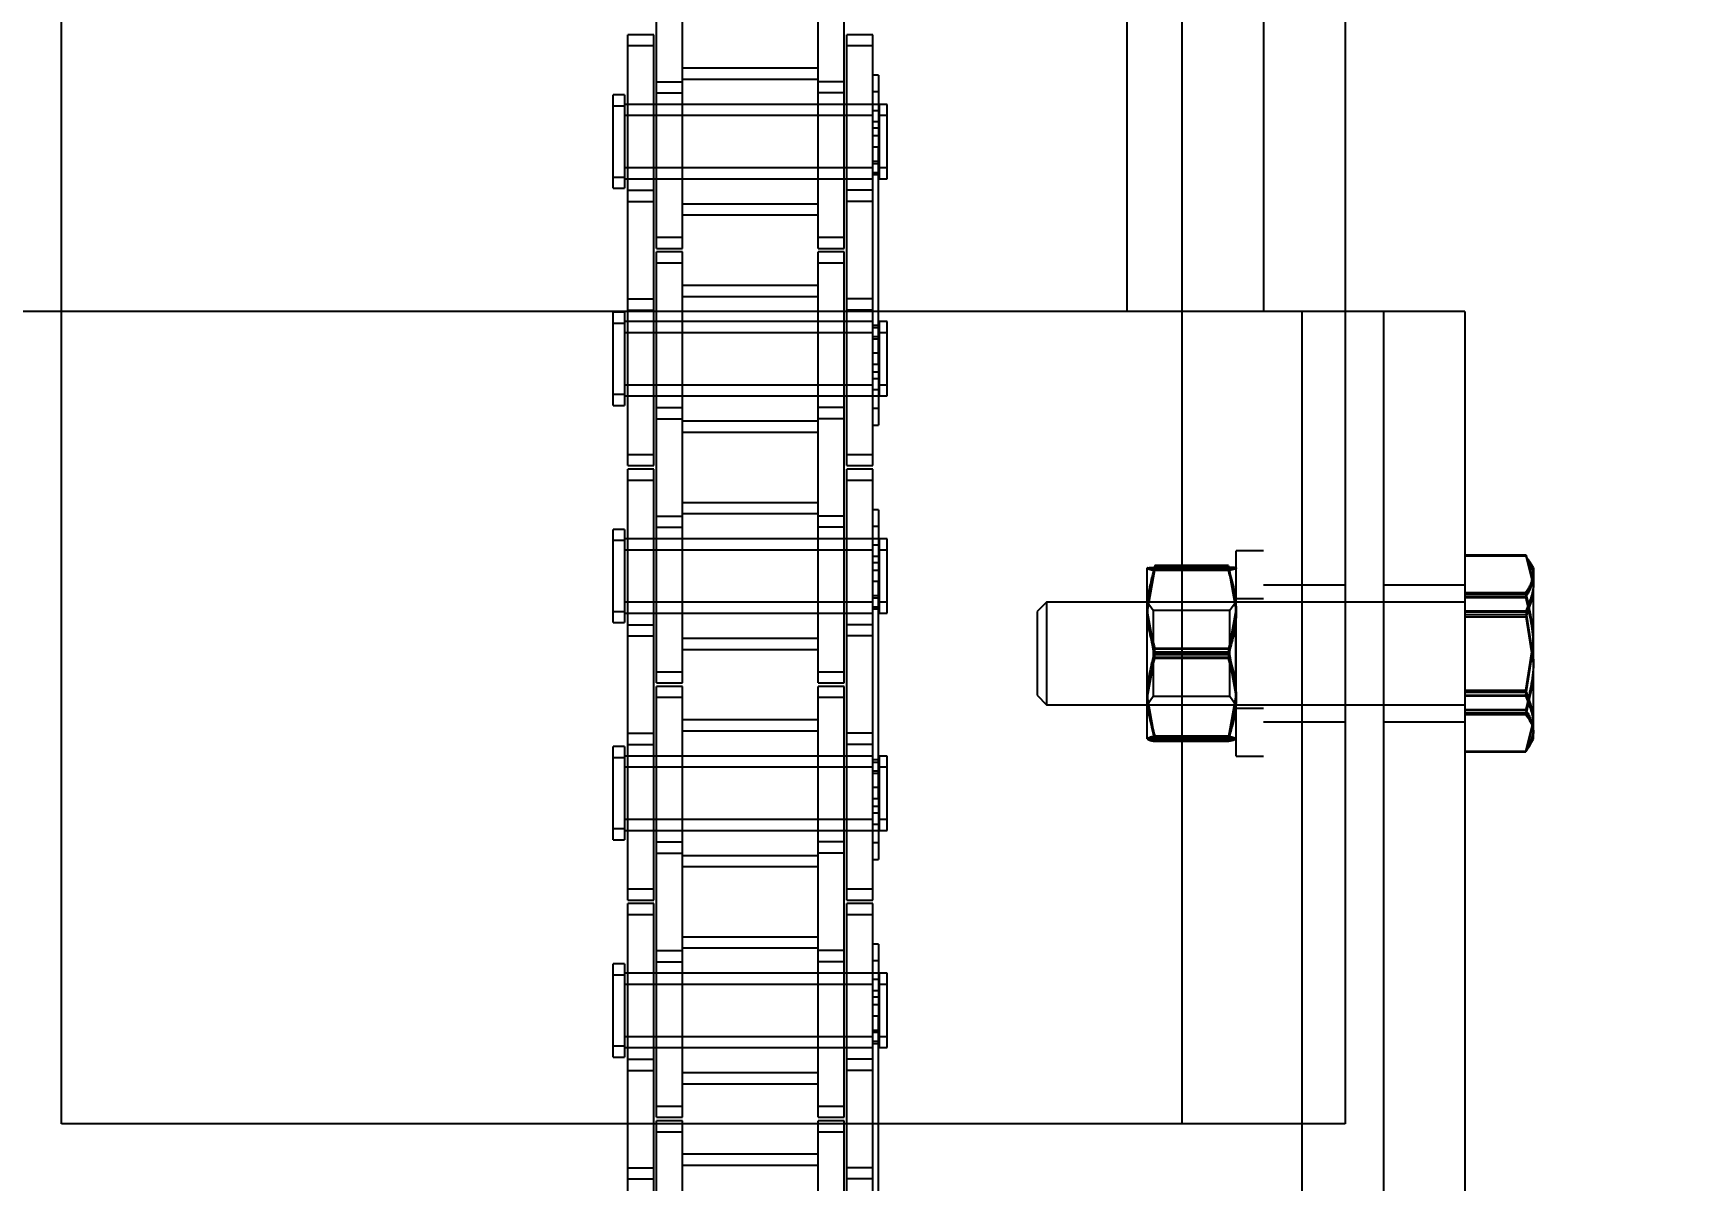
# Model space of a CAD drawing. Header units: metres. Extents: x 0 to 63075, y 0 to 44550.
# Drawn here: x 13981.8 to 14078.3, y 29426.5 to 29493.6 of the extents above; entities that cross this region are included whole.
import ezdxf

# ---------------------------------------------------------------- set-up
doc = ezdxf.new("R2010")
doc.units = ezdxf.units.M
doc.header["$LTSCALE"] = 75
doc.linetypes.add('HIDDEN2', pattern=[4.7625, 3.175, -1.5875])
for name, color, linetype in [('18_COTAS', 7, 'Continuous'), ('SDM', 7, 'Continuous'), ('SL1', 8, 'Continuous'), ('SL4', 4, 'Continuous'), ('ST1', 7, 'HIDDEN2')]:
    doc.layers.add(name, color=color, linetype=linetype)
doc.styles.add('ROMANS', font='ROMANS.SHX')
doc.dimstyles.new('75___1-75', dxfattribs={"dimscale": 75, "dimtxt": 2.5, "dimasz": 2, "dimexe": 1.5, "dimexo": 1, "dimgap": 0.5, "dimtad": 1, "dimdec": 0, "dimzin": 12, "dimtxsty": 'ROMANS', "dimcen": 0, "dimclrd": 256, "dimclre": 256, "dimclrt": 3, "dimazin": 3, "dimtfac": 1, "dimtdec": 0, "dimtmove": 0, "dimatfit": 0, "dimfxl": 1, "dimlwd": -1, "dimlwe": -1, "dimarcsym": 0})

# ---------------------------------------------------------------- blocks, each defined once
blk = doc.blocks.new('A$C1d93b9d1')
at = {"layer": 'SL1'}
for radius, start, end in [(1979, 150.488695, 76.215496), (1915.5, 151.397673, 77.946628), (1915.5, 151.397673, 77.482416), (1907.5, 151.517007, 77.895312)]:
    blk.add_arc((6031.727, 6950), radius, start, end, dxfattribs=at)
blk = doc.blocks.new('*D27')
at = {"layer": '18_COTAS', "transparency": 16777216}
for p, q in [((12131.24, 27878.333), (12131.24, 30705.371)), ((13913.74, 30509.566), (13913.74, 30705.371)), ((11981.24, 30592.871), (11122.311, 30592.871)), ((13913.74, 30592.871), (12131.24, 30592.871)), ((14063.74, 30592.871), (14213.74, 30592.871))]:
    blk.add_line(p, q, dxfattribs=at)
for points in [[(11981.24, 30617.871), (11981.24, 30567.871), (12131.24, 30592.871)], [(14063.74, 30617.871), (14063.74, 30567.871), (13913.74, 30592.871)]]:
    blk.add_solid(points, dxfattribs=at)
at = {"layer": 'Defpoints', "color": 0, "transparency": 16777216}
for p in [(13913.74, 30592.871), (13913.74, 30434.566), (12131.24, 27803.333)]:
    blk.add_point(p, dxfattribs=at)
at = {"layer": '18_COTAS', "color": 3, "transparency": 16777216, "insert": (11476.776, 30724.121), "char_height": 187.5, "attachment_point": 5, "style": 'ROMANS'}
blk.add_mtext('1782', dxfattribs=at)
blk = doc.blocks.new('A$C429c7d53')
at = {"layer": 'SL4'}
for p, q in [((337.765, 3289.74), (337.765, 2339.738)), ((262.765, 2339.738), (262.765, 3129.494)), ((328.24, 2339.738), (328.24, 3129.5)), ((262.765, 2387.238), (123.235, 2387.238)), ((340, 2387.238), (337.765, 2387.238)), ((340, 2387.238), (340, 2287.238)), ((344.762, 2387.238), (340, 2387.238)), ((344.762, 2387.238), (344.762, 2287.238)), ((344.762, 2372.993), (348.316, 2372.993)), ((344.762, 2372.988), (348.316, 2372.988)), ((344.762, 2372.952), (348.316, 2372.952)), ((348.316, 2372.952), (348.762, 2371.166)), ((348.493, 2372.607), (348.316, 2372.952)), ((348.762, 2372.238), (348.54, 2372.622)), ((348.762, 2372.238), (348.762, 2371.166)), ((348.762, 2366.523), (348.762, 2371.166)), ((340, 2370.238), (337.765, 2370.238)), ((344.762, 2369.38), (348.316, 2369.38)), ((348.316, 2369.38), (348.762, 2366.523)), ((348.762, 2362.595), (348.762, 2366.523)), ((337.765, 2364.238), (340, 2364.238)), ((344.762, 2363.666), (348.316, 2363.666)), ((348.762, 2362.238), (348.762, 2362.595)), ((348.466, 2361.725), (348.54, 2361.853)), ((348.54, 2361.853), (348.762, 2362.238)), ((344.762, 2361.523), (348.316, 2361.523)), ((344.762, 2361.487), (348.316, 2361.487)), ((344.762, 2361.482), (348.316, 2361.482)), ((328.24, 2339.738), (262.765, 2339.738)), ((295.843, 2336.511), (295.843, 2339.738)), ((297.363, 2336.511), (297.363, 2339.738)), ((297.515, 2339.256), (297.515, 2339.738)), ((299.035, 2339.256), (299.035, 2339.738)), ((306.965, 2339.256), (306.965, 2339.738)), ((308.485, 2339.256), (308.485, 2339.738)), ((308.637, 2336.511), (308.637, 2339.738)), ((310.157, 2336.511), (310.157, 2339.738)), ((310.489, 2334.738), (310.489, 2339.738)), ((337.765, 2339.738), (328.24, 2339.738)), ((335.237, 2339.738), (335.237, 2334.738)), ((299.035, 2339.256), (297.515, 2339.256)), ((297.515, 2334.738), (297.515, 2339.256)), ((299.035, 2334.738), (299.035, 2339.256)), ((308.485, 2339.256), (306.965, 2339.256)), ((306.965, 2334.738), (306.965, 2339.256)), ((308.485, 2334.738), (308.485, 2339.256)), ((306.965, 2337.951), (299.035, 2337.951)), ((306.965, 2337.296), (299.035, 2337.296)), ((295.843, 2336.511), (297.363, 2336.511)), ((295.843, 2334.738), (295.843, 2336.511)), ((297.363, 2334.738), (297.363, 2336.511)), ((310.157, 2336.511), (308.637, 2336.511)), ((308.637, 2334.738), (308.637, 2336.511)), ((310.157, 2334.738), (310.157, 2336.511))]:
    blk.add_line(p, q, dxfattribs=at)
for points, knots in [([(348.762, 2371.166), (348.762, 2371.124), (348.756, 2370.521), (348.528, 2369.93), (348.316, 2369.38)], [0, 0, 0, 0, 0.070201, 1, 1, 1, 1]), ([(348.762, 2366.523), (348.762, 2366.455), (348.756, 2365.491), (348.528, 2364.545), (348.316, 2363.666)], [0, 0, 0, 0, 0.070201, 1, 1, 1, 1]), ([(348.316, 2363.666), (348.499, 2363.395), (348.736, 2363.041), (348.758, 2362.679), (348.762, 2362.595)], [0, 0, 0, 0, 0.7681507, 1, 1, 1, 1]), ([(348.762, 2362.595), (348.706, 2362.308), (348.635, 2361.946), (348.372, 2361.597), (348.316, 2361.523)], [0, 0, 0, 0, 0.788999, 1, 1, 1, 1])]:
    blk.add_open_spline(points, degree=3, knots=knots, dxfattribs=at)
at = {"layer": 'ST1'}
for p, q in [((325.003, 3339.738), (325.003, 2339.738)), ((333.002, 3339.738), (333.002, 2339.738)), ((328.24, 2339.738), (328.24, 3129.5)), ((297.515, 2400.011), (297.515, 2406.361)), ((299.035, 2400.011), (299.035, 2406.361)), ((306.965, 2400.011), (306.965, 2406.361)), ((308.485, 2400.011), (308.485, 2406.361)), ((295.843, 2402.756), (295.843, 2403.411)), ((297.363, 2403.411), (295.843, 2403.411)), ((297.363, 2402.756), (297.363, 2403.411)), ((308.637, 2402.756), (308.637, 2403.411)), ((310.157, 2403.411), (308.637, 2403.411)), ((310.157, 2402.756), (310.157, 2403.411)), ((295.843, 2393.661), (295.843, 2402.756)), ((297.363, 2402.756), (295.843, 2402.756)), ((297.363, 2393.661), (297.363, 2402.756)), ((308.637, 2393.661), (308.637, 2402.756)), ((310.157, 2402.756), (308.637, 2402.756)), ((310.157, 2393.661), (310.157, 2402.756)), ((306.965, 2401.451), (299.035, 2401.451)), ((297.515, 2400.666), (299.035, 2400.666)), ((306.965, 2400.796), (299.035, 2400.796)), ((308.485, 2400.666), (306.965, 2400.666)), ((310.489, 2401.043), (310.157, 2401.043)), ((310.489, 2401.043), (310.489, 2400.067)), ((295, 2399.234), (295, 2399.889)), ((295.658, 2399.889), (295, 2399.889)), ((295.658, 2399.889), (295.658, 2399.234)), ((310.157, 2399.336), (295.658, 2399.336)), ((297.363, 2399.336), (295.843, 2399.336)), ((297.515, 2400.011), (299.035, 2400.011)), ((297.515, 2390.916), (297.515, 2400.011)), ((299.035, 2399.336), (297.515, 2399.336)), ((299.035, 2390.916), (299.035, 2400.011)), ((306.965, 2399.336), (299.035, 2399.336)), ((308.485, 2400.011), (306.965, 2400.011)), ((306.965, 2390.916), (306.965, 2400.011)), ((308.485, 2399.336), (306.965, 2399.336)), ((308.485, 2390.916), (308.485, 2400.011)), ((310.489, 2399.336), (308.637, 2399.336)), ((310.489, 2400.067), (310.157, 2400.067)), ((310.489, 2400.067), (310.489, 2396.836)), ((310.526, 2399.336), (310.526, 2398.681)), ((311, 2399.336), (310.526, 2399.336)), ((311, 2398.681), (311, 2399.336)), ((295, 2394.437), (295, 2399.234)), ((295.658, 2399.234), (295, 2399.234)), ((295.658, 2399.234), (295.658, 2394.437)), ((310.157, 2398.681), (295.658, 2398.681)), ((297.363, 2398.681), (295.843, 2398.681)), ((299.035, 2398.681), (297.515, 2398.681)), ((306.965, 2398.681), (299.035, 2398.681)), ((308.485, 2398.681), (306.965, 2398.681)), ((310.157, 2398.681), (308.637, 2398.681)), ((310.526, 2398.967), (310.157, 2398.967)), ((310.526, 2398.312), (310.157, 2398.312)), ((310.526, 2398.681), (310.526, 2394.991)), ((311, 2398.681), (310.526, 2398.681)), ((311, 2394.991), (311, 2398.681)), ((310.489, 2397.943), (310.157, 2397.943)), ((310.489, 2397.491), (310.157, 2397.491)), ((310.489, 2396.836), (310.157, 2396.836)), ((310.489, 2384.136), (310.489, 2396.836)), ((295.658, 2395.646), (310.157, 2395.646)), ((295.843, 2395.646), (297.363, 2395.646)), ((297.515, 2395.646), (299.035, 2395.646)), ((299.035, 2395.646), (306.965, 2395.646)), ((306.965, 2395.646), (308.485, 2395.646)), ((308.637, 2395.646), (310.157, 2395.646)), ((310.157, 2396.015), (310.526, 2396.015)), ((310.489, 2395.872), (310.157, 2395.872)), ((310.526, 2395.646), (311, 2395.646)), ((295, 2395.092), (295.658, 2395.092)), ((295, 2394.437), (295.658, 2394.437)), ((295.658, 2394.991), (310.157, 2394.991)), ((295.843, 2394.991), (297.363, 2394.991)), ((297.515, 2394.991), (299.035, 2394.991)), ((299.035, 2394.991), (306.965, 2394.991)), ((306.965, 2394.991), (308.485, 2394.991)), ((308.637, 2394.991), (310.157, 2394.991)), ((310.157, 2395.36), (310.526, 2395.36)), ((310.489, 2395.217), (310.157, 2395.217)), ((310.526, 2394.991), (311, 2394.991)), ((295.843, 2394.316), (297.363, 2394.316)), ((295.843, 2393.661), (297.363, 2393.661)), ((295.843, 2387.311), (295.843, 2393.661)), ((297.363, 2387.311), (297.363, 2393.661)), ((299.035, 2393.531), (306.965, 2393.531)), ((310.157, 2394.316), (308.637, 2394.316)), ((310.157, 2393.661), (308.637, 2393.661)), ((308.637, 2387.311), (308.637, 2393.661)), ((310.157, 2387.311), (310.157, 2393.661)), ((299.035, 2392.876), (306.965, 2392.876)), ((297.515, 2391.571), (299.035, 2391.571)), ((306.965, 2391.571), (308.485, 2391.571)), ((297.515, 2390.916), (299.035, 2390.916)), ((297.515, 2390.056), (297.515, 2390.711)), ((299.035, 2390.711), (297.515, 2390.711)), ((299.035, 2390.056), (299.035, 2390.711)), ((306.965, 2390.916), (308.485, 2390.916)), ((306.965, 2390.056), (306.965, 2390.711)), ((308.485, 2390.711), (306.965, 2390.711)), ((308.485, 2390.056), (308.485, 2390.711)), ((297.515, 2380.961), (297.515, 2390.056)), ((299.035, 2390.056), (297.515, 2390.056)), ((299.035, 2380.961), (299.035, 2390.056)), ((306.965, 2380.961), (306.965, 2390.056)), ((308.485, 2390.056), (306.965, 2390.056)), ((308.485, 2380.961), (308.485, 2390.056)), ((306.965, 2388.751), (299.035, 2388.751)), ((295.843, 2387.966), (297.363, 2387.966)), ((306.965, 2388.096), (299.035, 2388.096)), ((310.157, 2387.966), (308.637, 2387.966)), ((335.237, 2387.238), (262.765, 2387.238)), ((295, 2386.534), (295, 2387.189)), ((295.658, 2387.189), (295, 2387.189)), ((295.658, 2387.189), (295.658, 2386.534)), ((295.843, 2387.311), (297.363, 2387.311)), ((295.843, 2378.216), (295.843, 2387.311)), ((297.363, 2378.216), (297.363, 2387.311)), ((310.157, 2387.311), (308.637, 2387.311)), ((308.637, 2378.216), (308.637, 2387.311)), ((310.157, 2378.216), (310.157, 2387.311)), ((335.237, 2387.238), (335.237, 2287.238)), ((337.765, 2387.238), (335.237, 2387.238)), ((335.237, 2387.238), (335.237, 2339.738)), ((295, 2381.737), (295, 2386.534)), ((295.658, 2386.534), (295, 2386.534)), ((310.157, 2386.636), (295.658, 2386.636)), ((295.658, 2386.534), (295.658, 2381.737)), ((310.157, 2385.981), (295.658, 2385.981)), ((297.363, 2386.636), (295.843, 2386.636)), ((297.363, 2385.981), (295.843, 2385.981)), ((299.035, 2386.636), (297.515, 2386.636)), ((299.035, 2385.981), (297.515, 2385.981)), ((306.965, 2386.636), (299.035, 2386.636)), ((306.965, 2385.981), (299.035, 2385.981)), ((308.485, 2386.636), (306.965, 2386.636)), ((308.485, 2385.981), (306.965, 2385.981)), ((310.157, 2386.636), (308.637, 2386.636)), ((310.157, 2385.981), (308.637, 2385.981)), ((310.489, 2386.41), (310.157, 2386.41)), ((310.526, 2386.267), (310.157, 2386.267)), ((310.489, 2385.755), (310.157, 2385.755)), ((310.526, 2386.636), (310.526, 2385.981)), ((311, 2386.636), (310.526, 2386.636)), ((310.526, 2385.981), (310.526, 2382.291)), ((311, 2385.981), (310.526, 2385.981)), ((311, 2385.981), (311, 2386.636)), ((311, 2382.291), (311, 2385.981)), ((310.526, 2385.612), (310.157, 2385.612)), ((310.489, 2384.791), (310.157, 2384.791)), ((310.489, 2384.136), (310.157, 2384.136)), ((310.489, 2384.136), (310.489, 2380.584)), ((295.658, 2382.946), (310.157, 2382.946)), ((295.843, 2382.946), (297.363, 2382.946)), ((297.515, 2382.946), (299.035, 2382.946)), ((299.035, 2382.946), (306.965, 2382.946)), ((306.965, 2382.946), (308.485, 2382.946)), ((308.637, 2382.946), (310.157, 2382.946)), ((310.489, 2383.684), (310.157, 2383.684)), ((310.157, 2383.315), (310.526, 2383.315)), ((310.526, 2382.946), (311, 2382.946)), ((295, 2382.392), (295.658, 2382.392)), ((295.658, 2382.291), (310.157, 2382.291)), ((295.843, 2382.291), (297.363, 2382.291)), ((297.515, 2382.291), (299.035, 2382.291)), ((299.035, 2382.291), (306.965, 2382.291)), ((306.965, 2382.291), (308.485, 2382.291)), ((308.637, 2382.291), (310.489, 2382.291)), ((310.157, 2382.66), (310.526, 2382.66)), ((310.526, 2382.291), (311, 2382.291)), ((295, 2381.737), (295.658, 2381.737)), ((297.515, 2381.616), (299.035, 2381.616)), ((297.515, 2380.961), (299.035, 2380.961)), ((297.515, 2374.611), (297.515, 2380.961)), ((299.035, 2374.611), (299.035, 2380.961)), ((308.485, 2381.616), (306.965, 2381.616)), ((308.485, 2380.961), (306.965, 2380.961)), ((306.965, 2374.611), (306.965, 2380.961)), ((308.485, 2374.611), (308.485, 2380.961)), ((310.489, 2381.56), (310.157, 2381.56)), ((299.035, 2380.831), (306.965, 2380.831)), ((299.035, 2380.176), (306.965, 2380.176)), ((310.157, 2380.584), (310.489, 2380.584)), ((295.843, 2378.871), (297.363, 2378.871)), ((295.843, 2378.216), (297.363, 2378.216)), ((308.637, 2378.871), (310.157, 2378.871)), ((308.637, 2378.216), (310.157, 2378.216)), ((295.843, 2377.356), (295.843, 2378.011)), ((297.363, 2378.011), (295.843, 2378.011)), ((295.843, 2368.261), (295.843, 2377.356)), ((297.363, 2377.356), (295.843, 2377.356)), ((297.363, 2377.356), (297.363, 2378.011)), ((297.363, 2368.261), (297.363, 2377.356)), ((308.637, 2377.356), (308.637, 2378.011)), ((310.157, 2378.011), (308.637, 2378.011)), ((308.637, 2368.261), (308.637, 2377.356)), ((310.157, 2377.356), (308.637, 2377.356)), ((310.157, 2377.356), (310.157, 2378.011)), ((310.157, 2368.261), (310.157, 2377.356)), ((297.515, 2375.266), (299.035, 2375.266)), ((306.965, 2376.051), (299.035, 2376.051)), ((306.965, 2375.396), (299.035, 2375.396)), ((308.485, 2375.266), (306.965, 2375.266)), ((310.489, 2375.643), (310.157, 2375.643)), ((310.489, 2375.643), (310.489, 2374.667)), ((295, 2373.834), (295, 2374.489)), ((295.658, 2374.489), (295, 2374.489)), ((295.658, 2374.489), (295.658, 2373.834)), ((297.515, 2374.611), (299.035, 2374.611)), ((297.515, 2365.516), (297.515, 2374.611)), ((299.035, 2365.516), (299.035, 2374.611)), ((308.485, 2374.611), (306.965, 2374.611)), ((306.965, 2365.516), (306.965, 2374.611)), ((308.485, 2365.516), (308.485, 2374.611)), ((310.489, 2374.667), (310.157, 2374.667)), ((310.489, 2374.667), (310.489, 2371.436)), ((295, 2369.037), (295, 2373.834)), ((295.658, 2373.834), (295, 2373.834)), ((310.157, 2373.936), (295.658, 2373.936)), ((295.658, 2373.834), (295.658, 2369.037)), ((310.157, 2373.281), (295.658, 2373.281)), ((297.363, 2373.936), (295.843, 2373.936)), ((297.363, 2373.281), (295.843, 2373.281)), ((299.035, 2373.936), (297.515, 2373.936)), ((299.035, 2373.281), (297.515, 2373.281)), ((306.965, 2373.936), (299.035, 2373.936)), ((306.965, 2373.281), (299.035, 2373.281)), ((308.485, 2373.936), (306.965, 2373.936)), ((308.485, 2373.281), (306.965, 2373.281)), ((310.489, 2373.936), (308.637, 2373.936)), ((310.157, 2373.281), (308.637, 2373.281)), ((310.526, 2373.567), (310.157, 2373.567)), ((310.526, 2373.936), (310.526, 2373.281)), ((311, 2373.936), (310.526, 2373.936)), ((310.526, 2373.281), (310.526, 2369.591)), ((311, 2373.281), (310.526, 2373.281)), ((311, 2373.281), (311, 2373.936)), ((311, 2369.591), (311, 2373.281)), ((331.402, 2361.666), (331.402, 2373.238)), ((333.002, 2373.238), (331.402, 2373.238)), ((310.526, 2372.912), (310.157, 2372.912)), ((310.489, 2372.543), (310.157, 2372.543)), ((326.649, 2372.379), (326.202, 2369.956)), ((326.649, 2372.268), (326.202, 2369.783)), ((326.203, 2372.238), (326.202, 2372.238)), ((326.202, 2369.682), (326.202, 2372.237)), ((326.205, 2372.242), (326.203, 2372.238)), ((326.206, 2372.244), (326.205, 2372.242)), ((330.956, 2372.379), (326.649, 2372.379)), ((330.956, 2372.353), (326.649, 2372.353)), ((330.956, 2372.274), (326.649, 2372.274)), ((330.956, 2372.268), (326.649, 2372.268)), ((330.956, 2372.379), (331.402, 2369.956)), ((330.956, 2372.268), (331.402, 2369.783)), ((331.4, 2372.242), (331.399, 2372.244)), ((331.402, 2372.238), (331.4, 2372.242)), ((331.402, 2372.238), (331.402, 2372.238)), ((344.762, 2372.97), (348.316, 2372.97)), ((348.316, 2372.993), (348.762, 2371.356)), ((348.316, 2372.988), (348.762, 2371.329)), ((348.432, 2372.731), (348.316, 2372.988)), ((348.316, 2372.97), (348.762, 2371.238)), ((348.466, 2372.75), (348.452, 2372.776)), ((348.54, 2372.622), (348.466, 2372.75)), ((310.489, 2372.091), (310.157, 2372.091)), ((310.489, 2371.436), (310.157, 2371.436)), ((310.489, 2358.736), (310.489, 2371.436)), ((326.649, 2372.2), (326.202, 2369.682)), ((330.956, 2372.207), (326.649, 2372.207)), ((330.956, 2372.2), (326.649, 2372.2)), ((330.956, 2372.113), (326.649, 2372.113)), ((330.956, 2372.083), (326.649, 2372.083)), ((330.956, 2372.2), (331.402, 2369.682)), ((310.157, 2370.615), (310.526, 2370.615)), ((310.489, 2370.472), (310.157, 2370.472)), ((333.002, 2370.438), (331.402, 2370.438)), ((337.765, 2371.238), (333.002, 2371.238)), ((344.762, 2371.238), (340, 2371.238)), ((344.762, 2370.809), (348.316, 2370.809)), ((344.762, 2370.702), (348.316, 2370.702)), ((344.762, 2370.557), (348.316, 2370.557)), ((344.762, 2370.511), (348.316, 2370.511)), ((295, 2369.692), (295.658, 2369.692)), ((295.658, 2370.246), (310.157, 2370.246)), ((295.658, 2369.591), (310.157, 2369.591)), ((295.843, 2370.246), (297.363, 2370.246)), ((295.843, 2369.591), (297.363, 2369.591)), ((297.515, 2370.246), (299.035, 2370.246)), ((297.515, 2369.591), (299.035, 2369.591)), ((299.035, 2370.246), (306.965, 2370.246)), ((299.035, 2369.591), (306.965, 2369.591)), ((306.965, 2370.246), (308.485, 2370.246)), ((306.965, 2369.591), (308.485, 2369.591)), ((308.637, 2370.246), (310.157, 2370.246)), ((308.637, 2369.591), (310.157, 2369.591)), ((310.157, 2369.96), (310.526, 2369.96)), ((310.489, 2369.817), (310.157, 2369.817)), ((310.526, 2370.246), (311, 2370.246)), ((310.526, 2369.591), (311, 2369.591)), ((320.317, 2370.238), (319.762, 2369.683)), ((319.762, 2369.683), (319.762, 2364.792)), ((320.317, 2370.238), (320.317, 2364.238)), ((337.765, 2370.238), (320.317, 2370.238)), ((326.553, 2369.738), (326.202, 2370.238)), ((326.649, 2367.312), (326.202, 2369.793)), ((326.202, 2364.682), (326.202, 2369.682)), ((326.649, 2366.941), (326.202, 2369.512)), ((331.027, 2369.738), (326.553, 2369.738)), ((326.553, 2369.737), (326.553, 2364.738)), ((330.956, 2367.312), (331.402, 2369.793)), ((330.956, 2366.941), (331.402, 2369.512)), ((331.377, 2370.238), (331.027, 2369.738)), ((331.027, 2364.738), (331.027, 2369.738)), ((331.402, 2370.238), (331.377, 2370.238)), ((331.377, 2370.237), (331.377, 2370.237)), ((331.377, 2364.238), (331.377, 2370.237)), ((344.762, 2370.238), (340, 2370.238)), ((344.762, 2369.72), (348.316, 2369.72)), ((344.762, 2369.669), (348.316, 2369.669)), ((344.762, 2369.505), (348.316, 2369.505)), ((348.316, 2369.72), (348.762, 2366.842)), ((348.316, 2369.669), (348.762, 2366.794)), ((348.316, 2369.505), (348.762, 2366.639)), ((295, 2369.037), (295.658, 2369.037)), ((295.843, 2368.916), (297.363, 2368.916)), ((310.157, 2368.916), (308.637, 2368.916)), ((295.843, 2368.261), (297.363, 2368.261)), ((295.843, 2361.911), (295.843, 2368.261)), ((297.363, 2361.911), (297.363, 2368.261)), ((299.035, 2368.131), (306.965, 2368.131)), ((299.035, 2367.476), (306.965, 2367.476)), ((310.157, 2368.261), (308.637, 2368.261)), ((308.637, 2361.911), (308.637, 2368.261)), ((310.157, 2361.911), (310.157, 2368.261)), ((326.649, 2367.534), (326.202, 2364.963)), ((330.956, 2367.534), (326.649, 2367.534)), ((330.956, 2367.478), (326.649, 2367.478)), ((330.956, 2367.534), (331.402, 2364.963)), ((348.316, 2365.095), (348.762, 2367.952)), ((348.316, 2364.97), (348.762, 2367.836)), ((348.316, 2364.806), (348.762, 2367.681)), ((348.316, 2364.755), (348.762, 2367.633)), ((326.649, 2367.299), (326.202, 2364.784)), ((326.649, 2367.163), (326.202, 2364.682)), ((330.956, 2367.312), (326.649, 2367.312)), ((330.956, 2367.299), (326.649, 2367.299)), ((330.956, 2367.176), (326.649, 2367.176)), ((330.956, 2367.163), (326.649, 2367.163)), ((330.956, 2366.997), (326.649, 2366.997)), ((330.956, 2366.941), (326.649, 2366.941)), ((330.956, 2367.299), (331.402, 2364.784)), ((330.956, 2367.163), (331.402, 2364.682)), ((297.515, 2366.171), (299.035, 2366.171)), ((297.515, 2365.516), (299.035, 2365.516)), ((306.965, 2366.171), (308.485, 2366.171)), ((306.965, 2365.516), (308.485, 2365.516)), ((297.515, 2364.656), (297.515, 2365.311)), ((299.035, 2365.311), (297.515, 2365.311)), ((297.515, 2355.561), (297.515, 2364.656)), ((299.035, 2364.656), (297.515, 2364.656)), ((299.035, 2364.656), (299.035, 2365.311)), ((299.035, 2355.561), (299.035, 2364.656)), ((306.965, 2364.656), (306.965, 2365.311)), ((308.485, 2365.311), (306.965, 2365.311)), ((306.965, 2355.561), (306.965, 2364.656)), ((308.485, 2364.656), (306.965, 2364.656)), ((308.485, 2364.656), (308.485, 2365.311)), ((308.485, 2355.561), (308.485, 2364.656)), ((319.762, 2364.792), (320.317, 2364.238)), ((326.649, 2362.275), (326.202, 2364.793)), ((326.202, 2364.238), (326.553, 2364.738)), ((326.202, 2362.238), (326.202, 2364.682)), ((326.553, 2364.738), (331.027, 2364.738)), ((330.956, 2362.275), (331.402, 2364.793)), ((331.027, 2364.738), (331.377, 2364.238)), ((344.762, 2365.095), (348.316, 2365.095)), ((344.762, 2364.97), (348.316, 2364.97)), ((344.762, 2364.806), (348.316, 2364.806)), ((344.762, 2364.755), (348.316, 2364.755)), ((320.317, 2364.238), (337.765, 2364.238)), ((326.649, 2362.096), (326.202, 2364.519)), ((330.956, 2362.096), (331.402, 2364.519)), ((331.377, 2364.238), (331.402, 2364.238)), ((331.402, 2364.038), (333.002, 2364.038)), ((340, 2364.238), (344.762, 2364.238)), ((344.762, 2363.964), (348.316, 2363.964)), ((344.762, 2363.918), (348.316, 2363.918)), ((344.762, 2363.773), (348.316, 2363.773)), ((306.965, 2363.351), (299.035, 2363.351)), ((306.965, 2362.696), (299.035, 2362.696)), ((333.002, 2363.238), (337.765, 2363.238)), ((340, 2363.238), (344.762, 2363.238)), ((348.316, 2361.523), (348.762, 2363.309)), ((348.316, 2361.505), (348.762, 2363.238)), ((348.316, 2361.487), (348.762, 2363.146)), ((348.316, 2361.482), (348.762, 2363.119)), ((348.762, 2362.639), (348.498, 2361.815)), ((295, 2361.134), (295, 2361.789)), ((295.658, 2361.789), (295, 2361.789)), ((295.658, 2361.789), (295.658, 2361.134)), ((295.843, 2362.566), (297.363, 2362.566)), ((295.843, 2361.911), (297.363, 2361.911)), ((295.843, 2352.816), (295.843, 2361.911)), ((297.363, 2352.816), (297.363, 2361.911)), ((310.157, 2362.566), (308.637, 2362.566)), ((310.157, 2361.911), (308.637, 2361.911)), ((308.637, 2352.816), (308.637, 2361.911)), ((310.157, 2352.816), (310.157, 2361.911)), ((326.202, 2362.238), (326.203, 2362.237)), ((330.956, 2362.392), (326.649, 2362.392)), ((330.956, 2362.362), (326.649, 2362.362)), ((330.956, 2362.275), (326.649, 2362.275)), ((330.956, 2362.268), (326.649, 2362.268)), ((330.956, 2362.207), (326.649, 2362.207)), ((330.956, 2362.201), (326.649, 2362.201)), ((330.956, 2362.122), (326.649, 2362.122)), ((330.956, 2362.096), (326.649, 2362.096)), ((331.399, 2362.231), (331.4, 2362.233)), ((331.4, 2362.233), (331.402, 2362.237)), ((331.402, 2362.237), (331.402, 2362.238)), ((331.402, 2361.238), (331.402, 2361.666)), ((348.452, 2361.699), (348.466, 2361.725)), ((295, 2356.337), (295, 2361.134)), ((295.658, 2361.134), (295, 2361.134)), ((310.157, 2361.236), (295.658, 2361.236)), ((295.658, 2361.134), (295.658, 2356.337)), ((297.363, 2361.236), (295.843, 2361.236)), ((299.035, 2361.236), (297.515, 2361.236)), ((306.965, 2361.236), (299.035, 2361.236)), ((308.485, 2361.236), (306.965, 2361.236)), ((310.157, 2361.236), (308.637, 2361.236)), ((310.489, 2361.01), (310.157, 2361.01)), ((310.526, 2360.867), (310.157, 2360.867)), ((310.526, 2361.236), (310.526, 2360.581)), ((311, 2361.236), (310.526, 2361.236)), ((311, 2360.581), (311, 2361.236)), ((331.402, 2361.238), (333.002, 2361.238)), ((344.762, 2361.505), (348.316, 2361.505)), ((310.157, 2360.581), (295.658, 2360.581)), ((297.363, 2360.581), (295.843, 2360.581)), ((299.035, 2360.581), (297.515, 2360.581)), ((306.965, 2360.581), (299.035, 2360.581)), ((308.485, 2360.581), (306.965, 2360.581)), ((310.157, 2360.581), (308.637, 2360.581)), ((310.489, 2360.355), (310.157, 2360.355)), ((310.526, 2360.212), (310.157, 2360.212)), ((310.526, 2360.581), (310.526, 2356.891)), ((311, 2360.581), (310.526, 2360.581)), ((311, 2356.891), (311, 2360.581)), ((310.489, 2359.391), (310.157, 2359.391)), ((310.489, 2358.736), (310.157, 2358.736)), ((310.489, 2358.736), (310.489, 2355.184)), ((310.489, 2358.284), (310.157, 2358.284)), ((310.157, 2357.915), (310.526, 2357.915)), ((295, 2356.992), (295.658, 2356.992)), ((295.658, 2357.546), (310.157, 2357.546)), ((295.658, 2356.891), (310.157, 2356.891)), ((295.843, 2357.546), (297.363, 2357.546)), ((295.843, 2356.891), (297.363, 2356.891)), ((297.515, 2357.546), (299.035, 2357.546)), ((297.515, 2356.891), (299.035, 2356.891)), ((299.035, 2357.546), (306.965, 2357.546)), ((299.035, 2356.891), (306.965, 2356.891)), ((306.965, 2357.546), (308.485, 2357.546)), ((306.965, 2356.891), (308.485, 2356.891)), ((308.637, 2357.546), (310.157, 2357.546)), ((308.637, 2356.891), (310.489, 2356.891)), ((310.157, 2357.26), (310.526, 2357.26)), ((310.526, 2357.546), (311, 2357.546)), ((310.526, 2356.891), (311, 2356.891)), ((295, 2356.337), (295.658, 2356.337)), ((297.515, 2356.216), (299.035, 2356.216)), ((308.485, 2356.216), (306.965, 2356.216)), ((310.489, 2356.16), (310.157, 2356.16)), ((297.515, 2355.561), (299.035, 2355.561)), ((297.515, 2349.211), (297.515, 2355.561)), ((299.035, 2349.211), (299.035, 2355.561)), ((299.035, 2355.431), (306.965, 2355.431)), ((308.485, 2355.561), (306.965, 2355.561)), ((306.965, 2349.211), (306.965, 2355.561)), ((308.485, 2349.211), (308.485, 2355.561)), ((310.157, 2355.184), (310.489, 2355.184)), ((299.035, 2354.776), (306.965, 2354.776)), ((295.843, 2353.471), (297.363, 2353.471)), ((308.637, 2353.471), (310.157, 2353.471)), ((295.843, 2352.816), (297.363, 2352.816)), ((295.843, 2351.956), (295.843, 2352.611)), ((297.363, 2352.611), (295.843, 2352.611)), ((297.363, 2351.956), (297.363, 2352.611)), ((308.637, 2352.816), (310.157, 2352.816)), ((308.637, 2351.956), (308.637, 2352.611)), ((310.157, 2352.611), (308.637, 2352.611)), ((310.157, 2351.956), (310.157, 2352.611)), ((295.843, 2342.861), (295.843, 2351.956)), ((297.363, 2351.956), (295.843, 2351.956)), ((297.363, 2342.861), (297.363, 2351.956)), ((308.637, 2342.861), (308.637, 2351.956)), ((310.157, 2351.956), (308.637, 2351.956)), ((310.157, 2342.861), (310.157, 2351.956)), ((306.965, 2350.651), (299.035, 2350.651)), ((310.489, 2350.243), (310.157, 2350.243)), ((310.489, 2350.243), (310.489, 2349.267)), ((295, 2348.434), (295, 2349.089)), ((295.658, 2349.089), (295, 2349.089)), ((295.658, 2349.089), (295.658, 2348.434)), ((297.515, 2349.866), (299.035, 2349.866)), ((297.515, 2349.211), (299.035, 2349.211)), ((297.515, 2340.116), (297.515, 2349.211)), ((306.965, 2349.996), (299.035, 2349.996)), ((299.035, 2340.116), (299.035, 2349.211)), ((308.485, 2349.866), (306.965, 2349.866)), ((308.485, 2349.211), (306.965, 2349.211)), ((306.965, 2340.116), (306.965, 2349.211)), ((308.485, 2340.116), (308.485, 2349.211)), ((310.489, 2349.267), (310.157, 2349.267)), ((310.489, 2349.267), (310.489, 2346.036)), ((295, 2343.637), (295, 2348.434)), ((295.658, 2348.434), (295, 2348.434)), ((310.157, 2348.536), (295.658, 2348.536)), ((295.658, 2348.434), (295.658, 2343.637)), ((297.363, 2348.536), (295.843, 2348.536)), ((299.035, 2348.536), (297.515, 2348.536)), ((306.965, 2348.536), (299.035, 2348.536)), ((308.485, 2348.536), (306.965, 2348.536)), ((310.489, 2348.536), (308.637, 2348.536)), ((310.526, 2348.167), (310.157, 2348.167)), ((310.526, 2348.536), (310.526, 2347.881)), ((311, 2348.536), (310.526, 2348.536)), ((311, 2347.881), (311, 2348.536)), ((310.157, 2347.881), (295.658, 2347.881)), ((297.363, 2347.881), (295.843, 2347.881)), ((299.035, 2347.881), (297.515, 2347.881)), ((306.965, 2347.881), (299.035, 2347.881)), ((308.485, 2347.881), (306.965, 2347.881)), ((310.157, 2347.881), (308.637, 2347.881)), ((310.526, 2347.512), (310.157, 2347.512)), ((310.526, 2347.881), (310.526, 2344.191)), ((311, 2347.881), (310.526, 2347.881)), ((311, 2344.191), (311, 2347.881)), ((310.489, 2347.143), (310.157, 2347.143)), ((310.489, 2346.691), (310.157, 2346.691)), ((310.489, 2346.036), (310.157, 2346.036)), ((310.489, 2339.738), (310.489, 2346.036)), ((295, 2344.292), (295.658, 2344.292)), ((295.658, 2344.846), (310.157, 2344.846)), ((295.843, 2344.846), (297.363, 2344.846)), ((297.515, 2344.846), (299.035, 2344.846)), ((299.035, 2344.846), (306.965, 2344.846)), ((306.965, 2344.846), (308.485, 2344.846)), ((308.637, 2344.846), (310.157, 2344.846)), ((310.157, 2345.215), (310.526, 2345.215)), ((310.489, 2345.072), (310.157, 2345.072)), ((310.157, 2344.56), (310.526, 2344.56)), ((310.489, 2344.417), (310.157, 2344.417)), ((310.526, 2344.846), (311, 2344.846)), ((295, 2343.637), (295.658, 2343.637)), ((295.658, 2344.191), (310.157, 2344.191)), ((295.843, 2344.191), (297.363, 2344.191)), ((295.843, 2343.516), (297.363, 2343.516)), ((297.515, 2344.191), (299.035, 2344.191)), ((299.035, 2344.191), (306.965, 2344.191)), ((306.965, 2344.191), (308.485, 2344.191)), ((308.637, 2344.191), (310.157, 2344.191)), ((310.157, 2343.516), (308.637, 2343.516)), ((310.526, 2344.191), (311, 2344.191)), ((295.843, 2342.861), (297.363, 2342.861)), ((295.843, 2339.738), (295.843, 2342.861)), ((297.363, 2339.738), (297.363, 2342.861)), ((299.035, 2342.731), (306.965, 2342.731)), ((310.157, 2342.861), (308.637, 2342.861)), ((308.637, 2339.738), (308.637, 2342.861)), ((310.157, 2339.738), (310.157, 2342.861)), ((299.035, 2342.076), (306.965, 2342.076)), ((297.515, 2340.771), (299.035, 2340.771)), ((306.965, 2340.771), (308.485, 2340.771)), ((297.515, 2340.116), (299.035, 2340.116)), ((297.515, 2339.738), (297.515, 2339.911)), ((299.035, 2339.911), (297.515, 2339.911)), ((299.035, 2339.738), (299.035, 2339.911)), ((306.965, 2340.116), (308.485, 2340.116)), ((306.965, 2339.738), (306.965, 2339.911)), ((308.485, 2339.911), (306.965, 2339.911)), ((308.485, 2339.738), (308.485, 2339.911)), ((295.843, 2337.166), (297.363, 2337.166)), ((310.157, 2337.166), (308.637, 2337.166)), ((295.843, 2336.511), (297.363, 2336.511)), ((310.157, 2336.511), (308.637, 2336.511))]:
    blk.add_line(p, q, dxfattribs=at)
for points, knots in [([(326.202, 2372.237), (326.209, 2372.24), (326.234, 2372.253), (326.474, 2372.265), (326.649, 2372.274)], [0, 0, 0, 0, 0.268634, 1, 1, 1, 1]), ([(326.202, 2369.793), (326.203, 2369.852), (326.209, 2370.69), (326.437, 2371.511), (326.649, 2372.274)], [0, 0, 0, 0, 0.070201, 1, 1, 1, 1]), ([(326.649, 2372.2), (326.582, 2372.203), (326.32, 2372.215), (326.253, 2372.228), (326.202, 2372.237)], [0, 0, 0, 0, 0.257551, 1, 1, 1, 1]), ([(331.402, 2372.237), (331.396, 2372.24), (331.371, 2372.253), (331.131, 2372.265), (330.956, 2372.274)], [0, 0, 0, 0, 0.268634, 1, 1, 1, 1]), ([(331.402, 2369.793), (331.402, 2369.852), (331.396, 2370.69), (331.168, 2371.511), (330.956, 2372.274)], [0, 0, 0, 0, 0.070201, 1, 1, 1, 1]), ([(330.956, 2372.2), (331.023, 2372.203), (331.285, 2372.215), (331.352, 2372.228), (331.402, 2372.237)], [0, 0, 0, 0, 0.2575513, 1, 1, 1, 1]), ([(348.762, 2371.752), (348.758, 2371.849), (348.745, 2372.189), (348.556, 2372.52), (348.421, 2372.756)], [0, 0, 0, 0, 0.286911, 1, 1, 1, 1]), ([(348.762, 2371.836), (348.759, 2371.925), (348.748, 2372.203), (348.581, 2372.473), (348.467, 2372.658)], [0, 0, 0, 0, 0.320326, 1, 1, 1, 1]), ([(348.762, 2371.88), (348.759, 2371.964), (348.75, 2372.21), (348.595, 2372.449), (348.493, 2372.607)], [0, 0, 0, 0, 0.342658, 1, 1, 1, 1]), ([(348.762, 2371.772), (348.761, 2371.868), (348.758, 2372.084), (348.641, 2372.295), (348.576, 2372.412)], [0, 0, 0, 0, 0.442229, 1, 1, 1, 1]), ([(326.202, 2372.233), (326.209, 2372.222), (326.234, 2372.182), (326.474, 2372.142), (326.649, 2372.113)], [0, 0, 0, 0, 0.268634, 1, 1, 1, 1]), ([(326.202, 2372.231), (326.209, 2372.217), (326.234, 2372.167), (326.474, 2372.118), (326.649, 2372.083)], [0, 0, 0, 0, 0.268634, 1, 1, 1, 1]), ([(326.202, 2369.512), (326.203, 2369.573), (326.209, 2370.441), (326.437, 2371.292), (326.649, 2372.083)], [0, 0, 0, 0, 0.070201, 1, 1, 1, 1]), ([(331.402, 2372.233), (331.396, 2372.222), (331.371, 2372.182), (331.131, 2372.142), (330.956, 2372.113)], [0, 0, 0, 0, 0.268634, 1, 1, 1, 1]), ([(331.402, 2372.231), (331.396, 2372.217), (331.371, 2372.167), (331.131, 2372.118), (330.956, 2372.083)], [0, 0, 0, 0, 0.268634, 1, 1, 1, 1]), ([(331.402, 2369.512), (331.402, 2369.573), (331.396, 2370.441), (331.168, 2371.292), (330.956, 2372.083)], [0, 0, 0, 0, 0.070201, 1, 1, 1, 1]), ([(348.316, 2370.809), (348.372, 2370.883), (348.635, 2371.231), (348.706, 2371.594), (348.762, 2371.88)], [0, 0, 0, 0, 0.2110008, 1, 1, 1, 1]), ([(348.316, 2370.702), (348.372, 2370.78), (348.635, 2371.149), (348.706, 2371.533), (348.762, 2371.836)], [0, 0, 0, 0, 0.2110008, 1, 1, 1, 1]), ([(348.316, 2370.557), (348.372, 2370.64), (348.635, 2371.036), (348.706, 2371.448), (348.762, 2371.772)], [0, 0, 0, 0, 0.211001, 1, 1, 1, 1]), ([(348.316, 2370.511), (348.372, 2370.596), (348.635, 2371), (348.706, 2371.42), (348.762, 2371.752)], [0, 0, 0, 0, 0.2110008, 1, 1, 1, 1]), ([(348.762, 2371.356), (348.762, 2371.318), (348.756, 2370.765), (348.528, 2370.223), (348.316, 2369.72)], [0, 0, 0, 0, 0.070201, 1, 1, 1, 1]), ([(348.762, 2371.329), (348.762, 2371.289), (348.756, 2370.729), (348.528, 2370.18), (348.316, 2369.669)], [0, 0, 0, 0, 0.070201, 1, 1, 1, 1]), ([(348.762, 2371.238), (348.762, 2371.196), (348.756, 2370.612), (348.528, 2370.038), (348.316, 2369.505)], [0, 0, 0, 0, 0.070201, 1, 1, 1, 1]), ([(348.762, 2367.952), (348.762, 2368.02), (348.756, 2368.984), (348.528, 2369.93), (348.316, 2370.809)], [0, 0, 0, 0, 0.070201, 1, 1, 1, 1]), ([(348.762, 2367.836), (348.762, 2367.904), (348.756, 2368.871), (348.528, 2369.82), (348.316, 2370.702)], [0, 0, 0, 0, 0.070201, 1, 1, 1, 1]), ([(348.762, 2367.681), (348.762, 2367.749), (348.756, 2368.72), (348.528, 2369.672), (348.316, 2370.557)], [0, 0, 0, 0, 0.070201, 1, 1, 1, 1]), ([(348.762, 2367.633), (348.762, 2367.701), (348.756, 2368.673), (348.528, 2369.625), (348.316, 2370.511)], [0, 0, 0, 0, 0.0702006, 1, 1, 1, 1]), ([(326.202, 2369.956), (326.203, 2369.899), (326.209, 2369.081), (326.437, 2368.279), (326.649, 2367.534)], [0, 0, 0, 0, 0.070201, 1, 1, 1, 1]), ([(326.202, 2369.783), (326.203, 2369.724), (326.209, 2368.885), (326.437, 2368.063), (326.649, 2367.299)], [0, 0, 0, 0, 0.070201, 1, 1, 1, 1]), ([(326.202, 2369.682), (326.203, 2369.622), (326.209, 2368.772), (326.437, 2367.938), (326.649, 2367.163)], [0, 0, 0, 0, 0.070201, 1, 1, 1, 1]), ([(331.402, 2369.956), (331.402, 2369.899), (331.396, 2369.081), (331.168, 2368.279), (330.956, 2367.534)], [0, 0, 0, 0, 0.070201, 1, 1, 1, 1]), ([(331.402, 2369.783), (331.402, 2369.724), (331.396, 2368.885), (331.168, 2368.063), (330.956, 2367.299)], [0, 0, 0, 0, 0.070201, 1, 1, 1, 1]), ([(331.402, 2369.682), (331.402, 2369.622), (331.396, 2368.772), (331.168, 2367.938), (330.956, 2367.163)], [0, 0, 0, 0, 0.070201, 1, 1, 1, 1]), ([(326.202, 2364.793), (326.203, 2364.853), (326.209, 2365.703), (326.437, 2366.537), (326.649, 2367.312)], [0, 0, 0, 0, 0.070201, 1, 1, 1, 1]), ([(326.202, 2364.519), (326.203, 2364.576), (326.209, 2365.394), (326.437, 2366.196), (326.649, 2366.941)], [0, 0, 0, 0, 0.070201, 1, 1, 1, 1]), ([(331.402, 2364.793), (331.402, 2364.853), (331.396, 2365.703), (331.168, 2366.537), (330.956, 2367.312)], [0, 0, 0, 0, 0.070201, 1, 1, 1, 1]), ([(331.402, 2364.519), (331.402, 2364.576), (331.396, 2365.394), (331.168, 2366.196), (330.956, 2366.941)], [0, 0, 0, 0, 0.070201, 1, 1, 1, 1]), ([(348.762, 2366.842), (348.762, 2366.774), (348.756, 2365.802), (348.528, 2364.85), (348.316, 2363.964)], [0, 0, 0, 0, 0.070201, 1, 1, 1, 1]), ([(348.762, 2366.794), (348.762, 2366.726), (348.756, 2365.755), (348.528, 2364.803), (348.316, 2363.918)], [0, 0, 0, 0, 0.070201, 1, 1, 1, 1]), ([(348.762, 2366.639), (348.762, 2366.571), (348.756, 2365.604), (348.528, 2364.655), (348.316, 2363.773)], [0, 0, 0, 0, 0.070201, 1, 1, 1, 1]), ([(326.202, 2364.963), (326.203, 2364.902), (326.209, 2364.034), (326.437, 2363.183), (326.649, 2362.392)], [0, 0, 0, 0, 0.070201, 1, 1, 1, 1]), ([(326.202, 2364.784), (326.203, 2364.724), (326.209, 2363.875), (326.437, 2363.042), (326.649, 2362.268)], [0, 0, 0, 0, 0.070201, 1, 1, 1, 1]), ([(326.202, 2364.682), (326.203, 2364.623), (326.209, 2363.785), (326.437, 2362.964), (326.649, 2362.201)], [0, 0, 0, 0, 0.070201, 1, 1, 1, 1]), ([(331.402, 2364.963), (331.402, 2364.902), (331.396, 2364.034), (331.168, 2363.183), (330.956, 2362.392)], [0, 0, 0, 0, 0.070201, 1, 1, 1, 1]), ([(331.402, 2364.784), (331.402, 2364.724), (331.396, 2363.875), (331.168, 2363.042), (330.956, 2362.268)], [0, 0, 0, 0, 0.070201, 1, 1, 1, 1]), ([(331.402, 2364.682), (331.402, 2364.623), (331.396, 2363.785), (331.168, 2362.964), (330.956, 2362.201)], [0, 0, 0, 0, 0.0702006, 1, 1, 1, 1]), ([(348.762, 2363.309), (348.762, 2363.351), (348.756, 2363.954), (348.528, 2364.545), (348.316, 2365.095)], [0, 0, 0, 0, 0.070201, 1, 1, 1, 1]), ([(348.762, 2363.238), (348.762, 2363.279), (348.756, 2363.863), (348.528, 2364.437), (348.316, 2364.97)], [0, 0, 0, 0, 0.070201, 1, 1, 1, 1]), ([(348.762, 2363.146), (348.762, 2363.186), (348.756, 2363.746), (348.528, 2364.295), (348.316, 2364.806)], [0, 0, 0, 0, 0.070201, 1, 1, 1, 1]), ([(348.762, 2363.119), (348.762, 2363.157), (348.756, 2363.71), (348.528, 2364.252), (348.316, 2364.755)], [0, 0, 0, 0, 0.070201, 1, 1, 1, 1]), ([(348.316, 2363.964), (348.499, 2363.65), (348.736, 2363.241), (348.758, 2362.821), (348.762, 2362.723)], [0, 0, 0, 0, 0.768151, 1, 1, 1, 1]), ([(348.316, 2363.918), (348.499, 2363.61), (348.736, 2363.209), (348.758, 2362.798), (348.762, 2362.703)], [0, 0, 0, 0, 0.768151, 1, 1, 1, 1]), ([(348.316, 2363.773), (348.499, 2363.486), (348.736, 2363.112), (348.758, 2362.728), (348.762, 2362.639)], [0, 0, 0, 0, 0.768151, 1, 1, 1, 1]), ([(348.762, 2362.703), (348.706, 2362.378), (348.635, 2361.966), (348.372, 2361.57), (348.316, 2361.487)], [0, 0, 0, 0, 0.788999, 1, 1, 1, 1]), ([(348.762, 2362.723), (348.716, 2362.391), (348.668, 2362.052), (348.466, 2361.726), (348.462, 2361.719)], [0, 0, 0, 0, 0.980111, 1, 1, 1, 1]), ([(326.649, 2362.392), (326.582, 2362.38), (326.32, 2362.332), (326.253, 2362.281), (326.202, 2362.244)], [0, 0, 0, 0, 0.257551, 1, 1, 1, 1]), ([(326.649, 2362.362), (326.582, 2362.352), (326.32, 2362.313), (326.253, 2362.272), (326.202, 2362.242)], [0, 0, 0, 0, 0.257551, 1, 1, 1, 1]), ([(326.202, 2362.238), (326.209, 2362.241), (326.234, 2362.254), (326.474, 2362.266), (326.649, 2362.275)], [0, 0, 0, 0, 0.268634, 1, 1, 1, 1]), ([(326.649, 2362.201), (326.582, 2362.204), (326.32, 2362.216), (326.253, 2362.229), (326.202, 2362.238)], [0, 0, 0, 0, 0.257551, 1, 1, 1, 1]), ([(326.212, 2362.233), (326.218, 2362.225), (326.244, 2362.187), (326.471, 2362.151), (326.649, 2362.122)], [0, 0, 0, 0, 0.21274, 1, 1, 1, 1]), ([(326.214, 2362.231), (326.219, 2362.222), (326.247, 2362.176), (326.47, 2362.132), (326.649, 2362.096)], [0, 0, 0, 0, 0.198434, 1, 1, 1, 1]), ([(330.956, 2362.392), (331.023, 2362.38), (331.285, 2362.332), (331.352, 2362.281), (331.402, 2362.244)], [0, 0, 0, 0, 0.257551, 1, 1, 1, 1]), ([(330.956, 2362.362), (331.023, 2362.352), (331.285, 2362.313), (331.352, 2362.272), (331.402, 2362.242)], [0, 0, 0, 0, 0.2575513, 1, 1, 1, 1]), ([(331.402, 2362.238), (331.396, 2362.241), (331.371, 2362.254), (331.131, 2362.266), (330.956, 2362.275)], [0, 0, 0, 0, 0.268634, 1, 1, 1, 1]), ([(330.956, 2362.201), (331.023, 2362.204), (331.285, 2362.216), (331.352, 2362.229), (331.402, 2362.238)], [0, 0, 0, 0, 0.257551, 1, 1, 1, 1]), ([(331.393, 2362.233), (331.387, 2362.225), (331.361, 2362.187), (331.134, 2362.151), (330.956, 2362.122)], [0, 0, 0, 0, 0.212655, 1, 1, 1, 1]), ([(331.391, 2362.231), (331.386, 2362.222), (331.358, 2362.176), (331.135, 2362.132), (330.956, 2362.096)], [0, 0, 0, 0, 0.198281, 1, 1, 1, 1])]:
    blk.add_open_spline(points, degree=3, knots=knots, dxfattribs=at)

msp = doc.modelspace()

# ---------------------------------------------------------------- block references
at = {"layer": 'SDM'}
for name, p in [('A$C1d93b9d1', (8259.513, 24302.833)), ('A$C429c7d53', (13720.74, 27090.066))]:
    msp.add_blockref(name, p, dxfattribs=at)

# ---------------------------------------------------------------- dimensions: what is measured, and where the dimension line sits
at = {"layer": '18_COTAS'}
dim = msp.add_linear_dim(base=(13913.739964506, 30592.871167243), p1=(12131.239964508, 27803.333456501), p2=(13913.739964506, 30434.565956577), dimstyle='75___1-75', dxfattribs=at)
dim.commit()
dim.dimension.update_dxf_attribs({"geometry": '*D27', "text_midpoint": (11476.775678793, 30592.871167243), "dimtype": 160})

doc.saveas('drawing.dxf')
